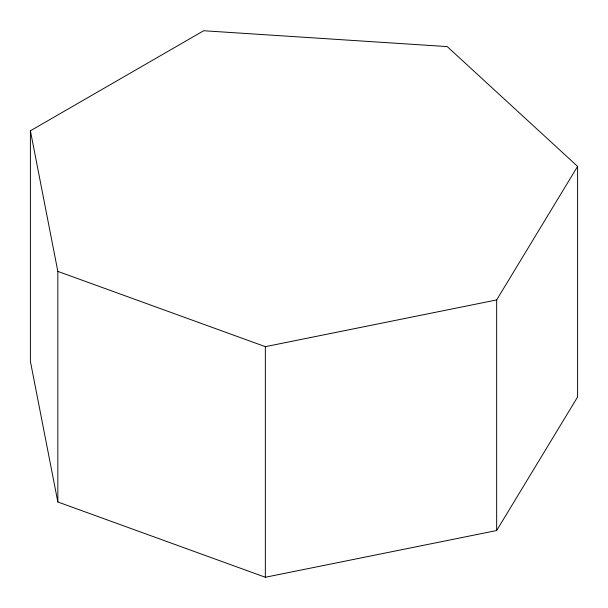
<?xml version="1.0" encoding="UTF-8"?>
<svg xmlns="http://www.w3.org/2000/svg" width="608" height="608" viewBox="0 0 608 608"><rect width="100%" height="100%" fill="white"/><g stroke="black" fill="none" stroke-linecap="round" stroke-linejoin="round"><path stroke-width="0.91" d="M496.66 530.526L496.66 299.934L577.6 166.387L447.214 46.588L203.688 30.742L30.4 130.788L30.4 361.38L57.836 501.98L265.346 577.258L496.66 530.526L577.6 396.978L577.6 166.387M30.4 130.788L57.836 271.388L265.346 346.666L496.66 299.934M265.346 346.666L265.346 577.258M57.836 271.388L57.836 501.98"/></g></svg>
